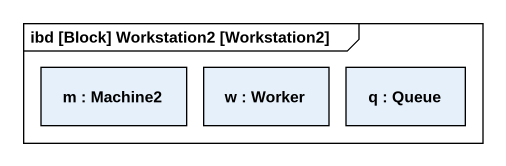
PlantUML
@startuml
mainframe ibd [Block] Workstation2 [Workstation2]
rectangle "m : Machine2" as m
rectangle "w : Worker" as w
rectangle "q : Queue" as q
@enduml
